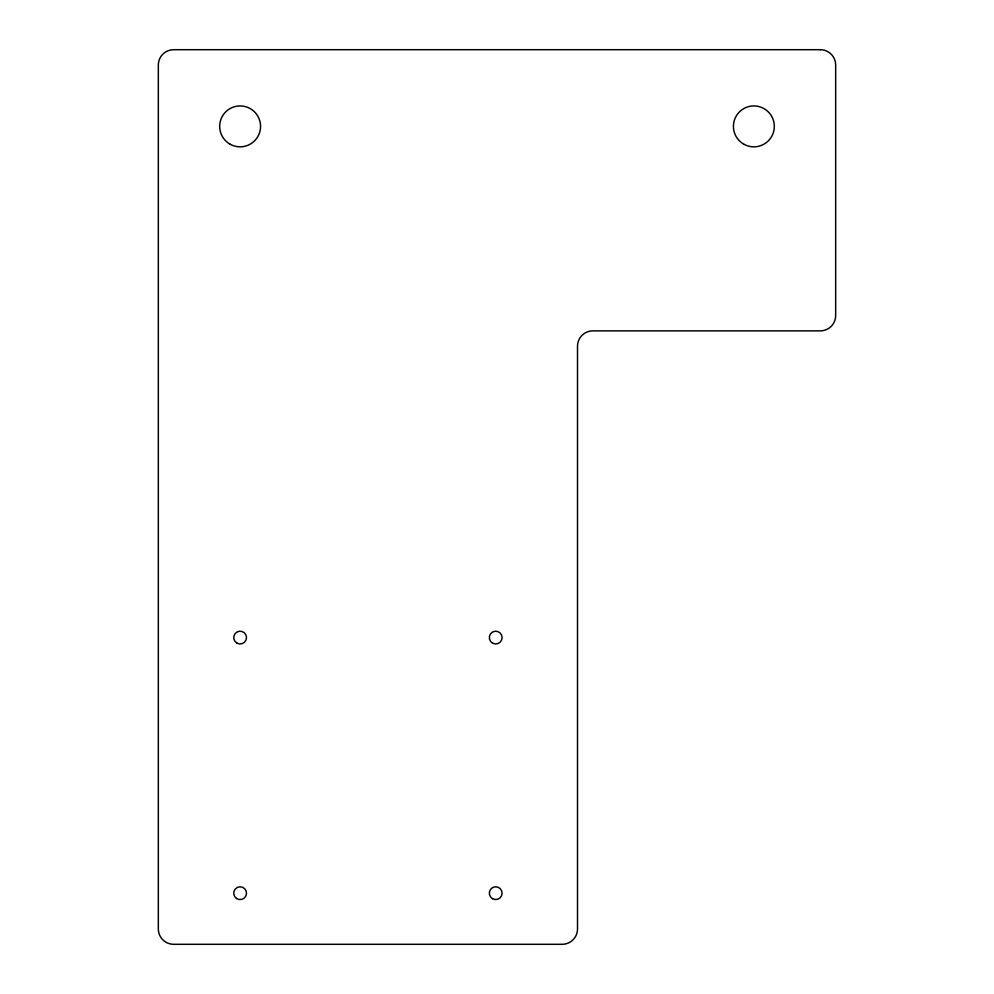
<?xml version="1.0" encoding="UTF-8"?>
<svg xmlns="http://www.w3.org/2000/svg" width="994" height="994" viewBox="0 0 994 994"><rect width="100%" height="100%" fill="white"/><g stroke="black" fill="none" stroke-linecap="round" stroke-linejoin="round"><path stroke-width="1.49" d="M820.336 49.7L173.664 49.7A15.332 15.332 0 0 0 158.332 65.032L158.332 928.968A15.332 15.332 0 0 0 173.664 944.3L562.182 944.3A15.332 15.332 0 0 0 577.514 928.968L577.514 346.198A15.332 15.332 0 0 1 592.846 330.865L820.336 330.865A15.332 15.332 0 0 0 835.668 315.52L835.668 65.032A15.332 15.332 0 0 0 820.336 49.7M236.932 643.118A6.386 6.386 0 0 0 246.512 637.576A6.386 6.386 0 0 0 236.932 632.047A6.386 6.386 0 0 0 236.932 643.118M492.527 643.118A6.386 6.386 0 0 0 502.107 637.576A6.386 6.386 0 0 0 492.527 632.047A6.386 6.386 0 0 0 492.527 643.118M236.535 898.477A6.386 6.386 0 0 0 246.5 893.631A6.386 6.386 0 0 0 237.33 887.431A6.386 6.386 0 0 0 236.535 898.477M492.527 898.713A6.386 6.386 0 0 0 502.107 893.184A6.386 6.386 0 0 0 492.527 887.642A6.386 6.386 0 0 0 492.527 898.713M229.9 144.093A20.452 20.452 0 0 0 260.565 126.375A20.452 20.452 0 0 0 229.9 108.669A20.452 20.452 0 0 0 229.9 144.093M743.649 144.093A20.452 20.452 0 0 0 774.326 126.375A20.452 20.452 0 0 0 743.649 108.669A20.452 20.452 0 0 0 743.649 144.093"/></g></svg>
